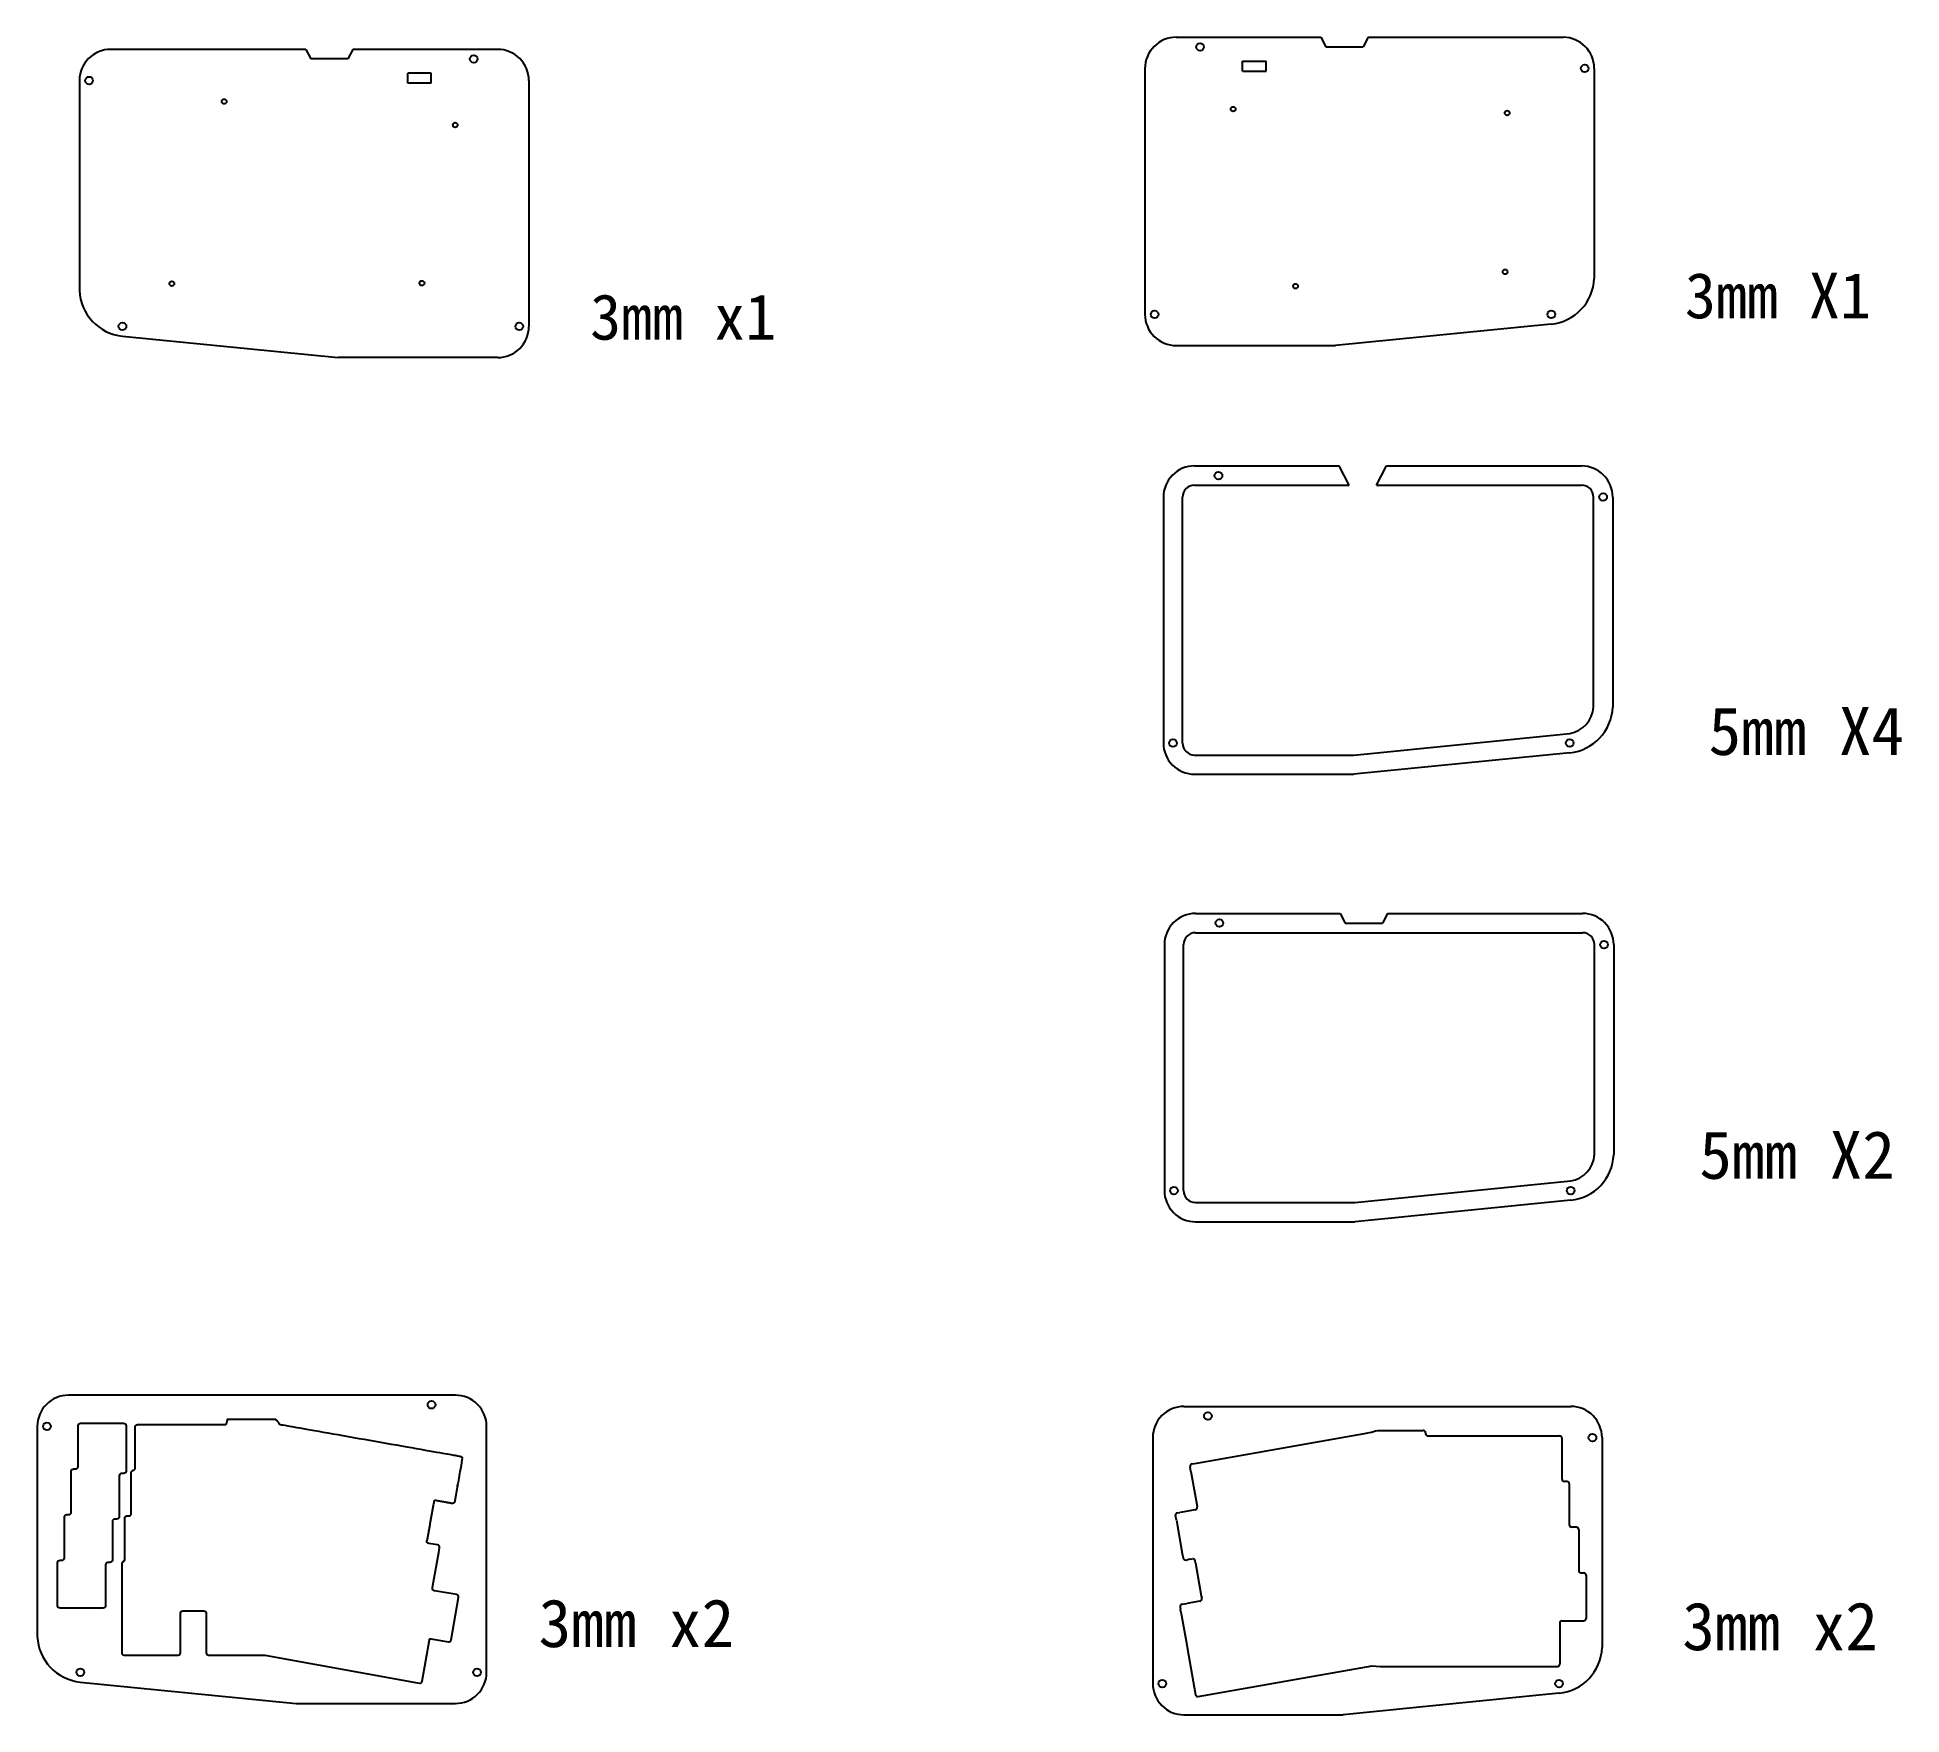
# Model space of a CAD drawing. Header units: millimetres. Extents: x 0 to 3186, y 0 to 1539.
# Drawn here: x 2407 to 3186, y 839 to 1539 of the extents above; entities outside this region: 1.
import ezdxf

# ---------------------------------------------------------------- set-up
doc = ezdxf.new("R2010")
doc.units = ezdxf.units.MM
doc.layers.add('KeepOutLayer', color=6, linetype='Continuous')

msp = doc.modelspace()

# ---------------------------------------------------------------- linework, layer by layer
at = {"color": 7}
for p, q in [((2519.52, 1533.5), (2438.09, 1533.5)), ((2519.52, 1533.5), (2521.62, 1529.5)), ((2539.25, 1533.5), (2537.15, 1529.5)), ((2599.65, 1533.5), (2539.25, 1533.5)), ((2882.84, 1538.54), (2943.23, 1538.54)), ((2943.23, 1538.54), (2945.33, 1534.54)), ((2945.33, 1534.54), (2960.86, 1534.54)), ((2962.96, 1538.54), (2960.86, 1534.54)), ((2962.96, 1538.54), (3044.39, 1538.54)), ((2537.15, 1529.5), (2521.62, 1529.5)), ((2869.84, 1525.54), (2869.84, 1422.9)), ((3057.39, 1525.54), (3057.39, 1437.9)), ((2425.09, 1520.5), (2425.09, 1432.87)), ((2612.65, 1520.5), (2612.65, 1417.87)), ((3039.45, 1418.86), (2949.39, 1409.9)), ((2443.04, 1413.82), (2533.09, 1404.87)), ((2882.84, 1409.9), (2949.39, 1409.9)), ((2599.65, 1404.87), (2533.09, 1404.87)), ((2890.52, 1359.65), (2950.92, 1359.65)), ((2955.12, 1351.65), (2950.92, 1359.65)), ((2966.45, 1351.65), (2970.65, 1359.65)), ((2970.65, 1359.65), (3052.08, 1359.65)), ((2877.52, 1346.65), (2877.52, 1244.01)), ((2890.52, 1351.65), (2955.12, 1351.65)), ((2966.45, 1351.65), (3052.08, 1351.65)), ((3065.08, 1346.65), (3065.08, 1259.01)), ((3047.14, 1239.97), (2957.08, 1231.01)), ((2890.52, 1231.01), (2957.08, 1231.01)), ((2890.93, 1172.88), (2951.33, 1172.88)), ((2951.33, 1172.88), (2953.43, 1168.88)), ((2953.43, 1168.88), (2968.96, 1168.88)), ((2971.06, 1172.88), (2968.96, 1168.88)), ((2971.06, 1172.88), (3052.49, 1172.88)), ((2877.93, 1159.88), (2877.93, 1057.25)), ((3065.49, 1159.88), (3065.49, 1072.25)), ((3047.54, 1053.2), (2957.49, 1044.25)), ((2890.93, 1044.25), (2957.49, 1044.25)), ((2582.04, 971.85), (2420.48, 971.85)), ((2886.08, 967.16), (3047.63, 967.16)), ((2873.08, 954.16), (2873.08, 851.52)), ((2891.45, 943.53), (2961.52, 955.88)), ((2961.52, 955.88), (2963.49, 956.23)), ((2966.98, 957.16), (2985.98, 957.16)), ((2986.98, 956.16), (2986.98, 955.87)), ((2987.98, 954.87), (3006.03, 954.87)), ((3006.03, 954.87), (3040.9, 954.9)), ((3040.9, 954.9), (3042.9, 954.9)), ((3043.9, 953.9), (3043.9, 936.9)), ((3060.63, 954.16), (3060.63, 866.52)), ((2889.02, 940.05), (2888.67, 942.02)), ((2889.48, 943.18), (2891.45, 943.53)), ((2889.02, 940.05), (2891.45, 926.27)), ((3045.92, 935.82), (3044.92, 935.82)), ((3046.92, 934.82), (3046.92, 917.82)), ((2891.45, 926.27), (2891.62, 925.28)), ((2443.97, 918.47), (2443.97, 918.47)), ((2882.95, 919.64), (2882.6, 921.61)), ((2882.95, 919.64), (2885.38, 905.85)), ((2883.41, 922.77), (2884.4, 922.94)), ((2885.38, 923.11), (2884.4, 922.94)), ((2890.82, 924.08), (2885.38, 923.11)), ((2891.62, 925.28), (2891.63, 925.24)), ((3049.89, 916.77), (3047.89, 916.77)), ((3050.89, 915.77), (3050.89, 898.77)), ((2885.38, 905.85), (2885.72, 903.88)), ((2886.88, 903.07), (2887.87, 903.24)), ((2888.85, 903.42), (2887.87, 903.24)), ((2888.85, 903.42), (2889.6, 903.55)), ((2890.91, 901.89), (2890.76, 902.74)), ((2890.91, 901.89), (2893.34, 888.1)), ((3051.93, 897.72), (3052.93, 897.72)), ((3053.93, 896.72), (3053.93, 878.72)), ((2893.34, 888.1), (2893.51, 887.12)), ((2467.26, 881.87), (2467.26, 881.87)), ((2884.49, 883.45), (2884.66, 882.46)), ((2884.84, 881.48), (2884.66, 882.46)), ((2884.84, 881.48), (2887.27, 867.69)), ((2885.3, 884.6), (2887.27, 884.95)), ((2892.7, 885.96), (2887.27, 884.95)), ((3042.99, 876.67), (3042.99, 859.67)), ((3043.99, 877.72), (3052.93, 877.72)), ((2887.27, 867.69), (2887.45, 866.65)), ((2887.45, 866.65), (2890.86, 846.86)), ((2892, 846.13), (2964.73, 858.96)), ((2964.73, 858.96), (2968.03, 858.67)), ((2968.03, 858.67), (3041.99, 858.67)), ((3042.69, 847.48), (2952.63, 838.52)), ((2886.08, 838.52), (2952.63, 838.52))]:
    msp.add_line(p, q, dxfattribs=at)
for points in [[(2407.48, 958.85), (2407.48, 871.22, 0.372811), (2425.42, 852.17), (2515.48, 843.22), (2582.04, 843.22, 0.414215), (2595.04, 856.22), (2595.04, 958.85, 0.414215), (2582.04, 971.85)], [(2423.53, 941.09), (2423.53, 941.09, 0.414214), (2424.53, 942.09), (2424.53, 959.14, -0.414214), (2425.53, 960.14), (2443.53, 960.14, -0.414214), (2444.53, 959.14), (2444.53, 940.19, -0.414214), (2443.53, 939.19), (2442.67, 939.19, 0.414214), (2441.67, 938.19), (2441.67, 921.14, -0.414214), (2440.67, 920.14), (2439.81, 920.14, 0.414214), (2438.81, 919.14), (2438.81, 919.04), (2438.81, 903.04, -0.414214), (2437.81, 902.04), (2436.96, 902.04, 0.414214), (2435.96, 901.04), (2435.96, 883.99, -0.414214), (2434.96, 882.99), (2416.96, 882.99, -0.414214), (2415.96, 883.99), (2415.96, 901.99, -0.414214), (2416.96, 902.99), (2417.81, 902.99, 0.414214), (2418.81, 903.99), (2418.81, 921.04, -0.414214), (2419.81, 922.04), (2420.67, 922.04, 0.414214), (2421.67, 923.04), (2421.67, 940.09, -0.414214), (2422.67, 941.09), (2423.6, 941.09)], [(2443.45, 902.42, 0.324531), (2442.76, 901.47), (2442.76, 880.37), (2442.76, 864.37, 0.414214), (2443.76, 863.37), (2466.26, 863.37, 0.414214), (2467.26, 864.37), (2467.26, 880.87, -0.414214), (2468.26, 881.87), (2477, 881.87, -0.414214), (2478, 880.87), (2478, 864.37, 0.414214), (2479, 863.37), (2502.5, 863.37), (2566.22, 851.85), (2566.96, 851.72, 0.414214), (2568.12, 852.53), (2571.17, 869.82, -0.414214), (2571.75, 870.22), (2579.07, 868.92, 0.414214), (2580.23, 869.74), (2583.35, 887.46, 0.414214), (2582.54, 888.62), (2573.25, 890.26, -0.414214), (2572.44, 891.42), (2572.62, 892.45), (2575.06, 906.24), (2575.4, 908.21, 0.414214), (2574.59, 909.37), (2570.93, 910.01, -0.414214), (2570.12, 911.17)]]:
    msp.add_lwpolyline(points, format="xyb", dxfattribs=at)
for centre, radius, start, end in [((2438.09, 1520.5), 13, 90, 180), ((2599.65, 1520.5), 13, 0, 90.00023), ((2882.84, 1525.54), 13, 89.99977, 180), ((3044.39, 1525.54), 13, 0, 90), ((2445.06, 1433.71), 19.99, 182.39867, 264.18276), ((3037.42, 1438.74), 19.99, 275.81724, 357.60133), ((2599.65, 1417.87), 13, 269.99978, 0), ((2882.84, 1422.9), 13, 180, 270.00022), ((2890.52, 1346.65), 13, 89.99977, 180), ((3052.08, 1346.65), 13, 0, 90), ((3045.11, 1259.85), 19.99, 275.81724, 357.60133), ((2890.52, 1244.01), 13, 180, 270.00022), ((2890.93, 1159.88), 13, 89.99977, 180), ((3052.49, 1159.88), 13, 0, 90), ((3045.52, 1073.09), 19.99, 275.81724, 357.60133), ((2890.93, 1057.25), 13, 180, 270.00022), ((2420.48, 958.85), 13, 90, 180), ((2886.08, 954.16), 13, 89.99977, 180), ((3047.63, 954.16), 13, 0, 90), ((2985.98, 956.16), 1, 0, 90), ((2987.98, 955.87), 1, 180, 270), ((3042.9, 953.9), 1, 0, 90), ((2889.66, 942.2), 1, 99.99904, 189.9987), ((3045.92, 934.82), 1, 0, 90), ((2883.58, 921.78), 1, 99.99904, 189.9987), ((2890.65, 925.06), 1, 280.00002, 9.99644), ((3049.89, 915.77), 1, 0, 90), ((2886.71, 904.06), 1, 190.00002, 279.99904), ((2889.78, 902.57), 1, 9.9987, 99.98586), ((3052.93, 896.72), 1, 0, 90), ((2885.48, 883.62), 1, 99.99904, 189.9987), ((2892.53, 886.95), 1, 280.00002, 9.99644), ((3044.04, 876.67), 1.05, 92.8161, 179.93409), ((3052.93, 878.72), 1, 270, 0), ((3040.66, 867.36), 19.99, 275.81724, 357.60133), ((3041.99, 859.67), 1, 270, 0), ((2886.08, 851.52), 13, 180, 270.00022), ((2891.83, 847.12), 1, 194.75747, 279.99904)]:
    msp.add_arc(centre, radius, start, end, dxfattribs=at)
msp.add_rational_spline([(2443.45, 902.42), (2443.78, 902.52), (2443.97, 902.97), (2443.97, 903.32), (2443.97, 909.04), (2443.97, 914.75), (2443.97, 920.47), (2443.97, 921.05), (2444.39, 921.47), (2444.97, 921.47), (2445.21, 921.47), (2445.46, 921.47), (2445.7, 921.47), (2446.28, 921.47), (2446.7, 921.88), (2446.7, 922.47), (2446.7, 927.16), (2446.7, 931.85), (2446.7, 936.54), (2446.7, 937.53), (2446.7, 938.52), (2446.7, 939.52), (2446.7, 940.04), (2447.05, 940.44), (2447.56, 940.52), (2448.04, 940.62), (2448.34, 941), (2448.34, 941.49), (2448.34, 943.18), (2448.34, 944.87), (2448.34, 946.57), (2448.34, 950.57), (2448.34, 954.57), (2448.34, 958.57), (2448.34, 959.15), (2448.76, 959.57), (2449.34, 959.57), (2461.54, 959.57), (2473.74, 959.57), (2485.94, 959.57), (2486.85, 959.57), (2486.53, 961.85), (2487.44, 961.85), (2493.78, 961.85), (2500.11, 961.85), (2506.44, 961.85), (2507.58, 961.85), (2507.91, 959.81), (2509.03, 959.61), (2533.37, 955.32), (2557.71, 951.03), (2582.05, 946.74), (2582.71, 946.62), (2583.36, 946.51), (2584.02, 946.39), (2584.29, 946.34), (2584.51, 946.2), (2584.67, 945.98), (2584.82, 945.76), (2584.88, 945.5), (2584.83, 945.23), (2583.91, 939.98), (2582.98, 934.73), (2582.05, 929.48), (2581.94, 928.82), (2581.82, 928.16), (2581.71, 927.51), (2581.61, 926.93), (2581.13, 926.59), (2580.55, 926.69), (2578.23, 927.1), (2575.91, 927.51), (2573.58, 927.92), (2573.45, 927.95), (2573.32, 927.92), (2573.21, 927.84), (2573.1, 927.76), (2573.03, 927.65), (2573.01, 927.52), (2572.04, 922.07), (2571.08, 916.62), (2570.12, 911.17)], [1, 1, 1, 1, 1, 1, 1, 0.804737854124, 0.804737854124, 1, 1, 1, 1, 0.804737854124, 0.804737854124, 1, 1, 1, 1, 1, 1, 1, 0.840914745513, 0.840914745513, 1, 0.854447765425, 0.854447765425, 1, 1, 1, 1, 1, 1, 1, 0.804737854124, 0.804737854124, 1, 1, 1, 1, 1, 1, 1, 1, 1, 1, 1, 1, 1, 1, 1, 1, 1, 1, 1, 0.949253021674, 0.949253021674, 1, 0.949253021674, 0.949253021674, 1, 1, 1, 1, 1, 1, 1, 0.804737854124, 0.804737854124, 1, 1, 1, 1, 0.949253021674, 0.949253021674, 1, 0.949253021674, 0.949253021674, 1, 1, 1, 1], degree=3, knots=[0, 0, 0, 0, 1.047442, 1.047442, 1.047442, 2.047442, 2.047442, 2.047442, 3.618238, 3.618238, 3.618238, 4.618238, 4.618238, 4.618238, 6.189034, 6.189034, 6.189034, 7.189034, 7.189034, 7.189034, 8.189034, 8.189034, 8.189034, 9.599773, 9.599773, 9.599773, 10.946683, 10.946683, 10.946683, 11.946683, 11.946683, 11.946683, 12.946683, 12.946683, 12.946683, 14.517479, 14.517479, 14.517479, 15.517479, 15.517479, 15.517479, 18.251669, 18.251669, 18.251669, 19.251669, 19.251669, 19.251669, 22.672107, 22.672107, 22.672107, 23.672107, 23.672107, 23.672107, 24.672107, 24.672107, 24.672107, 25.457506, 25.457506, 25.457506, 26.242904, 26.242904, 26.242904, 27.242904, 27.242904, 27.242904, 28.242904, 28.242904, 28.242904, 29.8137, 29.8137, 29.8137, 30.8137, 30.8137, 30.8137, 31.599098, 31.599098, 31.599098, 32.384496, 32.384496, 32.384496, 33.384496, 33.384496, 33.384496, 33.384496], dxfattribs=at)
for points in [[(2963.49, 956.23), (2964.68, 956.44), (2965.78, 957.16), (2966.98, 957.16)], [(3043.9, 936.9), (3043.9, 936.41), (3044.42, 935.82), (3044.92, 935.82)], [(3046.92, 917.82), (3046.92, 917.34), (3047.41, 916.77), (3047.89, 916.77)], [(3050.89, 898.77), (3050.89, 898.28), (3051.44, 897.72), (3051.93, 897.72)]]:
    msp.add_open_spline(points, degree=3, dxfattribs=at)
at = {"color": 6}
msp.add_open_spline([(0, 0), (0.33, 0), (0.67, 0), (1, 0)], degree=3, dxfattribs=at)
at = {"layer": 'KeepOutLayer', "color": 7}
for p, q in [((2910.58, 1524.42), (2910.58, 1528.61)), ((2910.58, 1528.61), (2920.36, 1528.61)), ((2920.36, 1524.42), (2920.36, 1528.61)), ((2562.12, 1519.38), (2562.12, 1523.58)), ((2571.9, 1523.58), (2562.12, 1523.58)), ((2571.9, 1519.38), (2562.12, 1519.38)), ((2571.9, 1519.38), (2571.9, 1523.58)), ((2910.58, 1524.42), (2920.36, 1524.42)), ((2885.52, 1244.01), (2885.52, 1346.65)), ((3057.08, 1259.01), (3057.08, 1346.65)), ((2957.08, 1239.01), (3047.13, 1248.02)), ((2890.52, 1239.01), (2957.08, 1239.01)), ((2885.93, 1057.25), (2885.93, 1159.88)), ((2890.93, 1164.88), (3052.49, 1164.88)), ((3057.49, 1072.25), (3057.49, 1159.88)), ((2957.49, 1052.25), (3047.54, 1061.26)), ((2890.93, 1052.25), (2957.49, 1052.25))]:
    msp.add_line(p, q, dxfattribs=at)
for centre, radius in [((2892.84, 1534.54), 1.6), ((2589.65, 1529.5), 1.6), ((3053.39, 1525.54), 1.6), ((2429.09, 1520.5), 1.6), ((2485.48, 1511.76), 1), ((2581.93, 1501.92), 1), ((2906.65, 1508.58), 1), ((3021.02, 1506.97), 1), ((3020.16, 1440.67), 1), ((2463.65, 1435.74), 1), ((2568.05, 1435.92), 1), ((2932.7, 1434.68), 1), ((2873.84, 1422.9), 1.6), ((3039.44, 1422.91), 1.6), ((2443.04, 1417.88), 1.6), ((2608.65, 1417.87), 1.6), ((2900.52, 1355.65), 1.6), ((3061.08, 1346.65), 1.6), ((2881.52, 1244.01), 1.6), ((3047.13, 1244.02), 1.6), ((2900.93, 1168.88), 1.6), ((3061.49, 1159.88), 1.6), ((2881.93, 1057.25), 1.6), ((3047.54, 1057.26), 1.6), ((2572.04, 967.85), 1.6), ((2411.48, 958.85), 1.6), ((2896.08, 963.16), 1.6), ((3056.63, 954.16), 1.6), ((2425.43, 856.23), 1.6), ((2591.04, 856.22), 1.6), ((2877.08, 851.52), 1.6), ((3042.68, 851.53), 1.6)]:
    msp.add_circle(centre, radius, dxfattribs=at)
for centre, radius, start, end in [((2890.52, 1346.65), 5, 90, 180.0003), ((3052.08, 1346.65), 5, 359.9985, 89.9994), ((3045.11, 1259.85), 12, 279.6917, 356.0029), ((2890.52, 1244.01), 5, 179.9994, 269.9994), ((2890.93, 1159.88), 5, 90.0006, 180.0015), ((3052.49, 1159.88), 5, 359.9985, 89.9994), ((3045.52, 1073.09), 12, 279.6917, 356.0029), ((2890.93, 1057.25), 5, 179.9997, 270)]:
    msp.add_arc(centre, radius, start, end, dxfattribs=at)

# ---------------------------------------------------------------- texts
at = {"layer": 'KeepOutLayer', "color": 7, "attachment_point": 1}
for s, width, gutter_width, insert, char_height in [('3mm X1', 445.4456, 95.13, (3095.21, 1440.29), 19.025), ('3mm x1', 445.4456, 95.13, (2638.24, 1431.37), 19.025), ('5mm X4', 468.267, 100, (3105.08, 1259.01), 20), ('5mm X2', 468.267, 100, (3101.23, 1082.16), 20), ('3mm x2', 468.267, 100, (2616.72, 886.74), 20), ('3mm x2', 468.267, 100, (3094.13, 885.45), 20)]:
    msp.add_mtext_dynamic_manual_height_columns(s, width=width, gutter_width=gutter_width, heights=[0], dxfattribs=dict(at, insert=insert, char_height=char_height))

doc.saveas('drawing.dxf')
